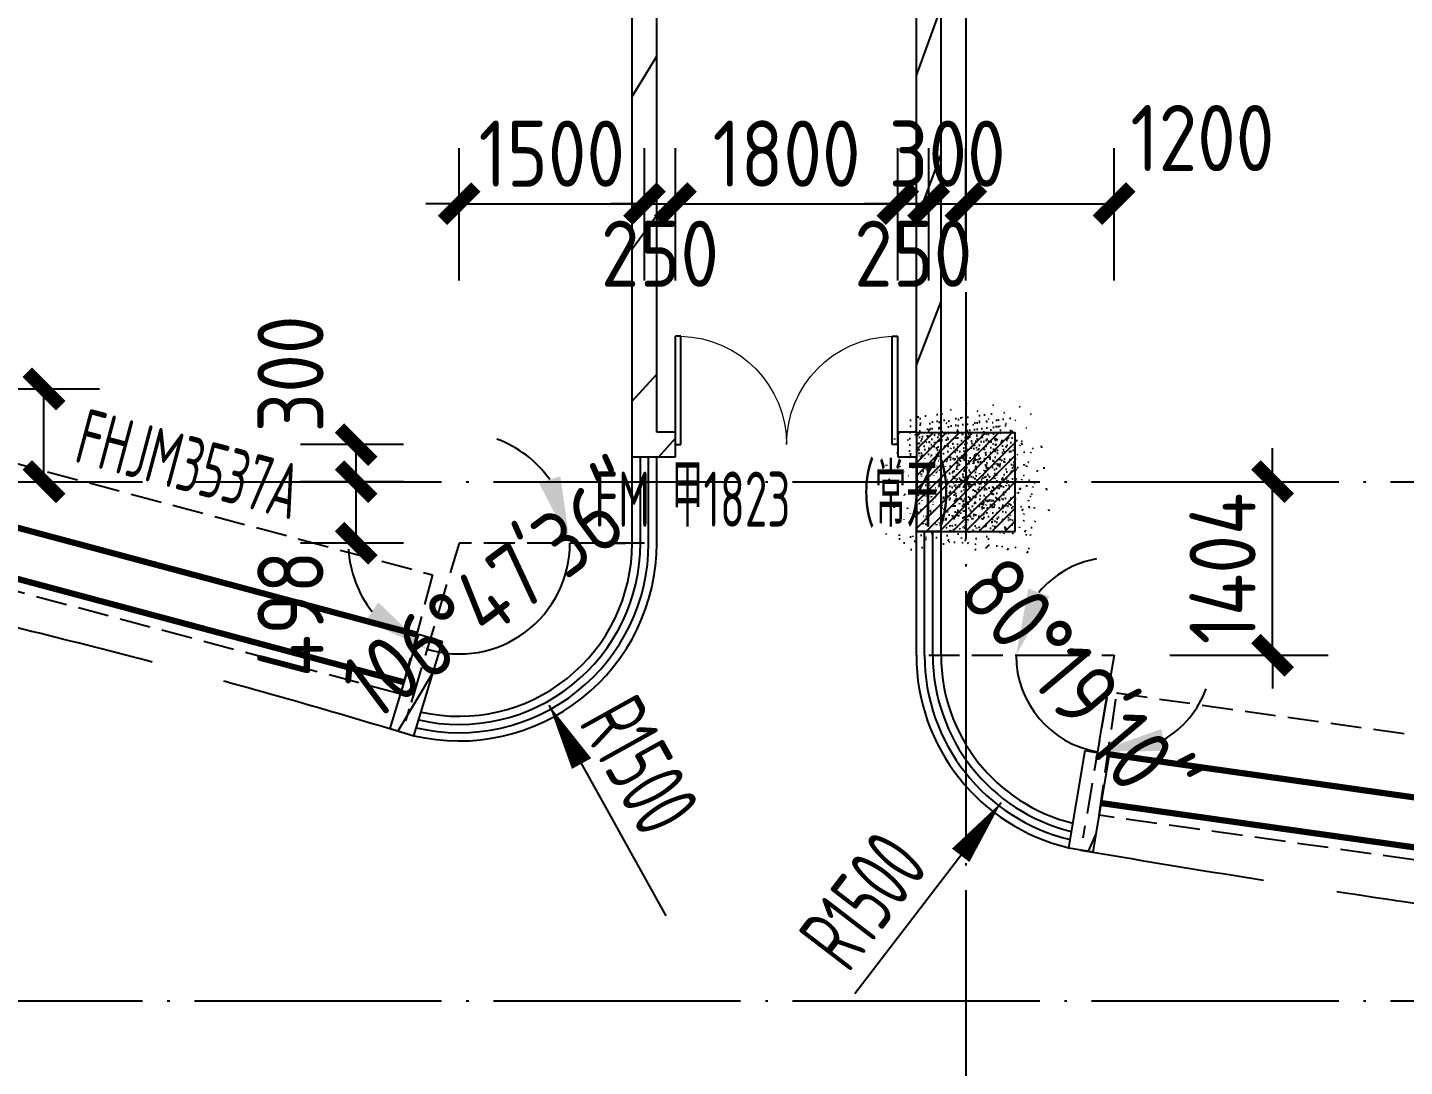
# Model space of a CAD drawing. Header units: inches. Extents: x 0 to 1813292486, y 0 to 3473589894.
# Drawn here: x 600591494 to 600602636, y 3473256286 to 3473264693 of the extents above; entities that cross this region are included whole.
import ezdxf
from ezdxf.xclip import XClip

# ---------------------------------------------------------------- set-up
doc = ezdxf.new("R2010")
doc.units = ezdxf.units.IN
doc.header["$LTSCALE"] = 1000
doc.header["$MEASUREMENT"] = 0
doc.header["$XCLIPFRAME"] = 2
for name, pattern in [('AX-MALL-DIM-P02$0$DASH', [0.35, 0.25, -0.1]), ('AX-MALL-GIRD-200$0$DOTE', [2.4200000000000004, 2, -0.2, 0.02, -0.2]), ('AX-MALL-WALL-P02-QT$0$Ax-Dxs-Wall-P01-150$0$DASH', [0.35, 0.25, -0.1]), ('AX-MALL-WALL-P02-QT$0$DASH', [0.35, 0.25, -0.1])]:
    doc.linetypes.add(name, pattern=pattern)
for name, color, linetype in [('A-Anno-Note', 241, 'Continuous'), ('AX-MALL-DIM-P02$0$A-Anno-Dims', 3, 'Continuous'), ('AX-MALL-DIM-P02$0$A-Detl-Patt', 8, 'Continuous'), ('AX-MALL-DIM-P02$0$A-Detl-Thin', 131, 'Continuous'), ('AX-MALL-GIRD-200$0$A-Grid', 222, 'AX-MALL-GIRD-200$0$DOTE'), ('AX-MALL-P02-200$0$A-Anno-Note', 241, 'Continuous'), ('AX-MALL-WALL-P02$0$A-Anno-Note', 241, 'Continuous'), ('AX-MALL-WALL-P02-QT$0$A-Curt', 151, 'Continuous'), ('AX-MALL-WALL-P02-QT$0$A-Detl-Fine', 152, 'Continuous'), ('AX-MALL-WALL-P02-QT$0$A-Detl-Thin', 131, 'Continuous'), ('AX-MALL-WALL-P02-QT$0$A-Wall', 2, 'Continuous'), ('AX-MALL-WALL-P02-QT$0$A-Wall-Patt', 13, 'Continuous'), ('AX-MALL-WALL-P02-QT$0$A-Wind', 4, 'Continuous'), ('AX-MALL-WORD-P02$0$A-Wind-Iden', 11, 'Continuous'), ('AX-MALL-ZTKD-P02$0$A-Anno-Note', 241, 'Continuous'), ('SX-MALL-WALL-L-1F~2F$0$S-COLU', 30, 'Continuous'), ('SX-MALL-WALL-L-1F~2F$0$S-PATT-WALL', 83, 'Continuous'), ('SX-MALL-WALL-L-1F~2F$0$单形心', 4, 'Continuous')]:
    doc.layers.add(name, color=color, linetype=linetype)
doc.styles.add('AX-MALL-DIM-P02$0$_TCH_DIM', font='gbenor.shx')
doc.styles.add('AX-MALL-DIM-P02$0$_TCH_DIM_T3', font='gbenor.shx')
doc.styles.add('AX-MALL-WORD-P02$0$_TCH_WINDOW', font='gbenor.shx', dxfattribs={"bigfont": 'gbcbig.shx'})
doc.dimstyles.new('AX-MALL-DIM-P02$0$_TCH_ARCH&&180', dxfattribs={"dimtxt": 535.5, "dimasz": 270, "dimexe": 450, "dimexo": 450, "dimgap": 137.25, "dimtad": 1, "dimdec": 0, "dimzin": 0, "dimdsep": 46, "dimtxsty": 'AX-MALL-DIM-P02$0$_TCH_DIM_T3', "dimblk": 'AX-MALL-DIM-P02$0$_ArchTick', "dimcen": 0.09, "dimclrt": 7, "dimazin": 2, "dimtfac": 1, "dimtdec": 0, "dimtix": 1, "dimtmove": 2, "dimatfit": 3, "dimfxl": 500, "dimtolj": 1, "dimtzin": 0, "dimarcsym": 0})
doc.dimstyles.new('AX-MALL-DIM-P02$0$_TCH_ARROW&&180', dxfattribs={"dimtxt": 535.5, "dimasz": 540, "dimexe": 450, "dimexo": 450, "dimgap": 137.25, "dimtad": 1, "dimdec": 0, "dimzin": 0, "dimdsep": 46, "dimtxsty": 'AX-MALL-DIM-P02$0$_TCH_DIM_T3', "dimcen": 0.09, "dimclrt": 7, "dimaunit": 1, "dimadec": 3, "dimazin": 2, "dimtfac": 1, "dimtdec": 0, "dimtix": 1, "dimtmove": 2, "dimatfit": 3, "dimfxl": 500, "dimtolj": 1, "dimtzin": 0, "dimarcsym": 0})
pattern_1 = [(45, (0, 359.0227), (-353.55353201463, 353.55353201463), [])]

# ---------------------------------------------------------------- blocks, each defined once
blk = doc.blocks.new('AX-MALL-WORD-P02')
at = {"layer": 'AX-MALL-WORD-P02$0$A-Wind-Iden', "style": 'AX-MALL-WORD-P02$0$_TCH_WINDOW', "width": 0.7}
for s, height, rotation, p in [('FHJM3537A', 446.25, 324.5929912354143, (600411504.8469276, 3473113725.169482)), ('FM', 446.25, 339.5681611511459, (600415277.5053313, 3473111755.026047)), ('甲', 506.3829787234042, 339.5681611511459, (600415862.9511504, 3473111536.930298)), ('1823', 446.25, 339.5681611511459, (600416104.7497991, 3473111446.853206)), ('（常开）', 506.3829787234042, 339.5681611511459, (600417164.1279479, 3473111052.203757))]:
    blk.add_text(s, height=height, rotation=rotation, dxfattribs=at).set_placement(p)
blk = doc.blocks.new('AX-MALL-GIRD-200')
at = {"layer": 'AX-MALL-GIRD-200$0$A-Grid'}
for p, q in [((600235486.9336561, 3473179121.574219), (600593382.9377552, 3473045794.810937)), ((600234020.7437632, 3473175185.804002), (600591916.7478616, 3473041859.04072)), ((600433117.728895, 3473151036.401026), (600394388.1899457, 3473047072.673945))]:
    blk.add_line(p, q, dxfattribs=at)
blk = doc.blocks.new('*U94')
at = {"layer": 'AX-MALL-WALL-P02-QT$0$A-Detl-Fine', "color": 152, "linetype": 'AX-MALL-WALL-P02-QT$0$Ax-Dxs-Wall-P01-150$0$DASH'}
blk.add_lwpolyline([(-999.9999999948772, 9375.200505623623), (-999.9999999746682, 5800.022715264573), (2.160652456950629e-08, 5800.022715260848), (1.397552296111826e-09, 9375.200505627348)], close=True, dxfattribs=at)
at = {"layer": 'AX-MALL-WALL-P02-QT$0$A-Detl-Thin', "linetype": 'AX-MALL-WALL-P02-QT$0$Ax-Dxs-Wall-P01-150$0$DASH', "const_width": 49.99999999999998}
for points in [[(-899.9999999783935, 5800.022715260848), (-899.9999999986024, 9375.200505619898)], [(-499.9999999746682, 5800.022715264573), (-499.9999999948772, 9375.200505623623)]]:
    blk.add_lwpolyline(points, dxfattribs=at)
blk = doc.blocks.new('*U121')
at = {"layer": 'AX-MALL-WALL-P02-QT$0$A-Detl-Fine', "color": 152, "linetype": 'AX-MALL-WALL-P02-QT$0$Ax-Dxs-Wall-P01-150$0$DASH'}
blk.add_lwpolyline([(-999.9999999825659, 12679.93042408149), (-999.9999999742621, 5908.960462684677), (2.20126139538479e-08, 5908.960462680951), (1.370881363982335e-08, 12679.93042408521)], close=True, dxfattribs=at)
at = {"layer": 'AX-MALL-WALL-P02-QT$0$A-Detl-Thin', "linetype": 'AX-MALL-WALL-P02-QT$0$Ax-Dxs-Wall-P01-150$0$DASH', "const_width": 49.99999999999998}
for points in [[(-899.9999999779874, 5908.960462680951), (-899.9999999862912, 12679.93042407776)], [(-499.9999999742621, 5908.960462684677), (-499.9999999825659, 12679.93042408149)]]:
    blk.add_lwpolyline(points, dxfattribs=at)
blk = doc.blocks.new('SX-MALL-WALL-L-1F~2F$0$BANWANG_XINGXIN')
at = {"color": 0}
for points in [[(0.7071067811865476, 0.7071067811865475), (-0.7071067811865477, -0.7071067811865475)], [(-0.7071067811865475, 0.7071067811865476), (0.7071067811865474, -0.7071067811865477)]]:
    blk.add_lwpolyline(points, dxfattribs=at)
blk = doc.blocks.new('SX-MALL-WALL-L-1F~2F')
at = {"layer": 'SX-MALL-WALL-L-1F~2F$0$S-PATT-WALL'}
h = blk.add_hatch(dxfattribs=at)
h.set_pattern_fill('钢筋混凝土', color=256, scale=15, pattern_type=2)
h.set_pattern_definition([(24.56816130912394, (600515042.22361, 3474165086.565334), (-31.18316059607761, 68.21004687902825), []), (29.56816130912392, (600515042.22361, 3474165086.565334), (97.5344542179709, -46.37920051232759), [11.25, -123.75]), (334.5681613091239, (600515042.22361, 3474165086.565334), (19.88439777737956, 112.9961142830633), [9, -99]), (80.0195613091239, (600515050.3514812, 3474165082.700402), (117.4189029647465, 66.61682168599367), [9.56102849999984, -105.1713167999987]), (25.75236130912394, (600515052.696395, 3474165114.677979), (141.3476152541713, -79.15081592389998), [16.875, -185.625]), (76.20376130912392, (600515064.4753587, 3474165108.08207), (182.3878362861333, 87.98253897657962), [14.34154319999984, -157.7569499999974]), (330.752361309124, (600515052.696395, 3474165114.677979), (182.3877676267082, 87.98268140954715), [13.5, -148.5]), (0.5681613091239425, (600515064.134521, 3474165102.413425), (62.82047319641227, -87.84980447979949), [11.25, -123.75]), (305.568161309124, (600515064.134521, 3474165102.413425), (72.17288941557854, 89.18848104686404), [9, -99]), (51.01956130912392, (600515069.3695557, 3474165095.092605), (134.9933625472603, 1.338571317480891), [9.5610285, -105.1713168]), (17.06816130912397, (600515042.22361, 3474165086.565334), (19.14085715570761, 46.1558949360187), [0.75, -97.8, 0.75, -100.5, 0.75, -99.375]), (347.068161309124, (600515042.22361, 3474165086.565334), (57.63084700095495, 41.66442756060043), [0.75, -57.3, 0.75, -95.55, 0.75, -37.875]), (307.0681613091239, (600515010.8780116, 3474165098.242489), (73.85474000812599, -31.12342332283061), [0.75, -37.5, 0.75, -117, 0.75, -155.25]), (297.068161309124, (600514996.8216894, 3474165103.478882), (87.21641676204705, -16.46683783210731), [0.75, -48.75, 0.75, -77.69999999999999, 0.75, -110.25])])
h.paths.add_polyline_path([(600418454.4467918, 3473110529.158932), (600418733.7210569, 3473111278.829449), (600417984.0505395, 3473111558.103714), (600417704.7762743, 3473110808.433197)])
at = {"layer": 'SX-MALL-WALL-L-1F~2F$0$S-COLU'}
blk.add_lwpolyline([(600418454.4467918, 3473110529.158932), (600418733.7210569, 3473111278.829449), (600417984.0505395, 3473111558.103714), (600417704.7762743, 3473110808.433197)], close=True, dxfattribs=at)
at = {"layer": 'SX-MALL-WALL-L-1F~2F$0$单形心', "xscale": 50, "yscale": 50, "zscale": 50}
blk.add_blockref('SX-MALL-WALL-L-1F~2F$0$BANWANG_XINGXIN', (600418219.2486656, 3473111043.631323), dxfattribs=at)
blk = doc.blocks.new('SX-MALL-WALL-L-2F~3F')
ref = blk.add_blockref('SX-MALL-WALL-L-1F~2F', (0, 0))
XClip(ref).set_block_clipping_path([(600349769.7341375, 3473074679.418533), (600357001.7302529, 3473071985.287766), (600356499.8725733, 3473070638.124951), (600359302.5086629, 3473069594.060767), (600362345.1765132, 3473077761.653201), (600381551.4312518, 3473070606.759726), (600391553.7259278, 3473066880.611454), (600387749.827644, 3473056669.608357), (600391632.1759799, 3473055223.319679), (600395635.5522461, 3473065969.791956), (600406982.2408491, 3473061742.817497), (600403058.8006672, 3473051210.921831), (600412723.2437257, 3473047610.6332), (600445093.3740637, 3473134503.466942), (600393055.2444371, 3473153889.197227), (600387463.4997383, 3473138878.984498), (600380158.3525343, 3473141600.366193), (600382830.751978, 3473148774.027779), (600388210.8522022, 3473146769.782572), (600390696.2253517, 3473153441.399696), (600277474.697425, 3473195619.741203), (600273446.9822528, 3473184807.934726), (600257129.111771, 3473190886.82031), (600241575.9633431, 3473149136.690594), (600258197.8999482, 3473142944.531458), (600255239.7303221, 3473135003.762026), (600263182.3271956, 3473132044.911624), (600260741.6763649, 3473125493.34496), (600269350.4970673, 3473122286.306632), (600271511.1407766, 3473128086.235537), (600286270.1853781, 3473122588.058336), (600284109.5416689, 3473116788.129431), (600282580.7823727, 3473112684.400902), (600291840.7574171, 3473109234.788475), (600290827.7957876, 3473106515.642598), (600293360.405141, 3473105572.171298), (600294731.2544166, 3473109252.0137), (600323175.4764534, 3473098655.706329), (600321336.3302773, 3473093718.790065), (600344750.773286, 3473084996.222976), (600341987.4689643, 3473077578.540671), (600344583.6790427, 3473076611.376234), (600346015.5062013, 3473080454.904757), (600351201.5612961, 3473078522.947055)])
blk = doc.blocks.new('SX-MALL-WALL-2F~3F')
blk.add_blockref('SX-MALL-WALL-L-2F~3F', (0, 0))
blk = doc.blocks.new('AX-MALL-WALL-P02-QT$0$$DorLib2D$00000002')
for p, q in [((-0.5, -5.684341886080802e-17), (-0.5000000000000007, 0.4875)), ((-0.4750000000000007, 0.4875), (-0.5000000000000007, 0.4875)), ((-0.475, -2.842170943040401e-17), (-0.4750000000000007, 0.4875)), ((0.475, -2.842170943040401e-17), (0.4750000000000007, 0.4875)), ((0.4750000000000007, 0.4875), (0.5000000000000007, 0.4875)), ((0.5, -5.684341886080802e-17), (0.5000000000000007, 0.4875)), ((-0.5, -5.684341886080802e-17), (-0.475, -2.842170943040401e-17)), ((0.5, -5.684341886080802e-17), (0.475, -2.842170943040401e-17))]:
    blk.add_line(p, q)
at = {"lineweight": 13}
for centre, start, end in [((-0.4875, -4.263256414560601e-17), 0, 88.53071641864632), ((0.4875, -4.263256414560601e-17), 91.4692835813537, 180)]:
    blk.add_arc(centre, 0.4875, start, end, dxfattribs=at)
blk = doc.blocks.new('AX-MALL-WALL-P02-QT')
at = {"layer": 'AX-MALL-WALL-P02-QT$0$A-Wall-Patt'}
h = blk.add_hatch(dxfattribs=at)
h.set_pattern_fill('普通砖', color=256, scale=200, style=0)
h.set_pattern_definition(pattern_1)
h.paths.add_polyline_path([(600415760.4973849, 3473112177.80905), (600416017.7335805, 3473112295.408113), (600421306.4899793, 3473126492.293533), (600421049.2537837, 3473126374.69447)])
h = blk.add_hatch(dxfattribs=at)
h.set_pattern_fill('普通砖', color=256, scale=200, style=0)
h.set_pattern_definition(pattern_1)
h.paths.add_polyline_path([(600418013.181949, 3473111445.331496), (600418138.1270351, 3473111398.785785), (600420477.0490078, 3473117677.27637), (600420289.6313785, 3473117747.094936), (600417985.618689, 3473111562.313166)])
h = blk.add_hatch(dxfattribs=at)
h.set_pattern_fill('普通砖', color=256, scale=200, style=0)
h.set_pattern_definition(pattern_1)
h.paths.add_polyline_path([(600415760.4973849, 3473112177.80905), (600416088.478236, 3473112055.626559), (600416158.2968024, 3473112243.044188), (600416017.7335805, 3473112295.408113)])
h = blk.add_hatch(dxfattribs=at)
h.set_pattern_fill('普通砖', color=256, scale=200, style=0)
h.set_pattern_definition(pattern_1)
h.paths.add_polyline_path([(600417985.618689, 3473111562.313166), (600417845.0554665, 3473111614.677091), (600417775.2369001, 3473111427.259461), (600417915.8001226, 3473111374.895536), (600418013.181949, 3473111445.331496)])
h = blk.add_hatch(dxfattribs=at)
h.set_pattern_fill('普通砖', color=256, scale=200, style=0)
h.set_pattern_definition(pattern_1)
h.paths.add_polyline_path([(600417893.762055, 3473110742.824087), (600418138.1270353, 3473111398.785785), (600418013.181949, 3473111445.331496), (600417915.8001226, 3473111374.895536), (600417706.3444256, 3473110812.642653)])
h = blk.add_hatch(dxfattribs=at)
h.set_pattern_fill('普通砖', color=256, scale=200, style=0)
h.set_pattern_definition(pattern_1)
h.paths.add_polyline_path([(600413318.4272344, 3473110680.212207), (600413800.4945663, 3473111314.732483), (600413641.2418076, 3473111435.722395), (600413159.1744753, 3473110801.202119)])
h = blk.add_hatch(dxfattribs=at)
h.set_pattern_fill('普通砖', color=256, scale=200, style=0)
h.set_pattern_definition(pattern_1)
h.paths.add_polyline_path([(600418140.3837858, 3473107881.262902), (600418540.1716602, 3473108570.591959), (600418367.1629193, 3473108670.931262), (600417967.3750453, 3473107981.602205)])
at = {"layer": 'AX-MALL-WALL-P02-QT$0$A-Curt'}
for p, q in [((600415516.7512354, 3473111523.508512), (600415760.4973849, 3473112177.80905)), ((600415579.2237786, 3473111500.235657), (600415822.9699279, 3473112154.536194)), ((600415641.6963216, 3473111476.962801), (600415885.442471, 3473112131.263339)), ((600415704.1688647, 3473111453.689946), (600415947.9150141, 3473112107.990483)), ((600417355.683467, 3473109871.345101), (600417706.3444252, 3473110812.642653)), ((600417418.1560102, 3473109848.072246), (600417768.8169683, 3473110789.369798)), ((600417480.6285532, 3473109824.79939), (600417831.2895116, 3473110766.096942)), ((600417543.1010964, 3473109801.526535), (600417893.7620547, 3473110742.824087))]:
    blk.add_line(p, q, dxfattribs=at)
for centre, radius, start, end in [((600414204.82783, 3473112012.238477), 1599.9999999455, 236.3581095168075, 339.5681613136781), ((600414204.8278301, 3473112012.238477), 1533.333333320608, 236.5141230670872, 339.5681612883054), ((600414204.8278301, 3473112012.238477), 1466.666666665722, 236.6843513702283, 339.5681613004151), ((600414204.82783, 3473112012.238477), 1400.000000027483, 236.8708316245533, 339.5681613136781), ((600418855.0245018, 3473109312.796571), 1599.999999749593, 159.5681613106976, 236.3043742296947), ((600418855.0245018, 3473109312.796571), 1533.333333121993, 159.5681613232543, 236.1483606909954), ((600418855.0245014, 3473109312.796571), 1466.666666065511, 159.5681613320755, 235.9781324083181), ((600418855.0245019, 3473109312.796571), 1399.999999861102, 159.5681613319652, 235.7916521646839)]:
    blk.add_arc(centre, radius, start, end, dxfattribs=at)
at = {"layer": 'AX-MALL-WALL-P02-QT$0$A-Detl-Thin', "linetype": 'AX-MALL-WALL-P02-QT$0$DASH', "ltscale": 6}
for points in [[(600413236.9034463, 3473110738.209711, 0.1421479601855037), (600382859.7389942, 3473122426.083426, -0.04773146423047056), (600354168.1120361, 3473127655.53654)], [(600457915.8045951, 3473093560.008394, -0.09005069702751382), (600418050.274851, 3473107929.909014)]]:
    blk.add_lwpolyline(points, format="xyb", dxfattribs=at)
at = {"layer": 'AX-MALL-WALL-P02-QT$0$A-Wall'}
for p, q in [((600416017.7335805, 3473112295.408113), (600421306.4899793, 3473126492.293533)), ((600415760.4973849, 3473112177.80905), (600421049.2537837, 3473126374.69447)), ((600417985.618689, 3473111562.313166), (600420289.6313785, 3473117747.094936)), ((600418138.1270351, 3473111398.785785), (600420477.0490078, 3473117677.27637)), ((600416158.2968024, 3473112243.044188), (600416017.7335805, 3473112295.408113)), ((600416088.478236, 3473112055.626559), (600416158.2968024, 3473112243.044188)), ((600415760.4973849, 3473112177.80905), (600416088.478236, 3473112055.626559)), ((600417845.0554665, 3473111614.677091), (600417775.2369001, 3473111427.259461)), ((600417985.618689, 3473111562.313166), (600417845.0554665, 3473111614.677091)), ((600413159.1744753, 3473110801.202119), (600413641.2418076, 3473111435.722395)), ((600413641.2418076, 3473111435.722395), (600413800.4945663, 3473111314.732483)), ((600417706.3444256, 3473110812.642653), (600417915.8001226, 3473111374.895536)), ((600417775.2369001, 3473111427.259461), (600417915.8001226, 3473111374.895536)), ((600417893.762055, 3473110742.824087), (600418138.1270353, 3473111398.785785)), ((600413318.4272344, 3473110680.212207), (600413800.4945663, 3473111314.732483)), ((600413159.1744753, 3473110801.202119), (600413318.4272344, 3473110680.212207)), ((600417706.3444256, 3473110812.642653), (600417893.762055, 3473110742.824087)), ((600417967.3750453, 3473107981.602205), (600418367.1629193, 3473108670.931262)), ((600418367.1629193, 3473108670.931262), (600418540.1716602, 3473108570.591959)), ((600418140.3837858, 3473107881.262902), (600418540.1716602, 3473108570.591959)), ((600417967.3750453, 3473107981.602205), (600418140.3837858, 3473107881.262902))]:
    blk.add_line(p, q, dxfattribs=at)
at = {"layer": 'AX-MALL-WALL-P02-QT$0$A-Detl-Thin'}
blk.add_blockref('SX-MALL-WALL-2F~3F', (0, 0), dxfattribs=at)
at = {"layer": 'AX-MALL-WALL-P02-QT$0$A-Detl-Thin', "color": 5, "xscale": -1}
for name, p, rotation in [('*U94', (600406273.4622543, 3473117279.861869), 234.59299116338), ('*U121', (600413573.2699127, 3473111836.775536), 241.526256540387)]:
    blk.add_blockref(name, p, dxfattribs=dict(at, rotation=rotation))
at = {"layer": 'AX-MALL-WALL-P02-QT$0$A-Wind'}
blk.add_blockref('AX-MALL-GIRD-200', (0, 0), dxfattribs=at)
at = {"layer": 'AX-MALL-WALL-P02-QT$0$A-Wind', "xscale": -1800, "yscale": 1800, "zscale": 200, "rotation": 339.5681613009918}
blk.add_blockref('AX-MALL-WALL-P02-QT$0$$DorLib2D$00000002', (600416966.7668512, 3473111835.151824), dxfattribs=at)
blk = doc.blocks.new('AX-MALL-WALL-P02')
at = {"layer": 'AX-MALL-WALL-P02$0$A-Anno-Note'}
blk.add_blockref('AX-MALL-WORD-P02', (0, 0), dxfattribs=at)
blk.add_blockref('AX-MALL-WALL-P02-QT', (0, 0), dxfattribs=at)
blk = doc.blocks.new('AX-MALL-ZTKD-P02')
at = {"layer": 'AX-MALL-ZTKD-P02$0$A-Anno-Note'}
blk.add_blockref('AX-MALL-GIRD-200', (0, 0), dxfattribs=at)
blk = doc.blocks.new('*D1272')
at = {"layer": 'AX-MALL-DIM-P02$0$A-Anno-Dims', "color": 0, "lineweight": -2, "transparency": 16777216}
for p, q in [((600415371.8738679, 3473111577.479589), (600415466.3568541, 3473111542.281904)), ((600413451.4259372, 3473111020.574553), (600413390.431205, 3473110940.290344))]:
    blk.add_line(p, q, dxfattribs=at)
for start, end in [(14.63529917413902, 49.70243688019885), (162.6405125656949, 197.7076502717547), (232.7747879778145, 339.5681614680792)]:
    blk.add_arc((600414204.8278285, 3473112012.23848), 896.2223682403564, start, end, dxfattribs=at)
at = {"layer": 'AX-MALL-DIM-P02$0$A-Anno-Dims', "color": 0, "transparency": 16777216}
for points in [[(600415161.8559675, 3473112234.132305), (600414982.0862083, 3473112243.233605), (600415044.6671875, 3473111699.373677)], [(600413424.5733893, 3473111791.575054), (600413277.56199, 3473111687.711448), (600413662.6585051, 3473111298.609053)]]:
    blk.add_solid(points, dxfattribs=at)
at = {"layer": 'AX-MALL-DIM-P02$0$A-Anno-Dims', "color": 7, "transparency": 16777216, "insert": (600414341.6396338, 3473111540.452569), "char_height": 535.5, "attachment_point": 5, "rotation": 16.171474718083708, "style": 'AX-MALL-DIM-P02$0$_TCH_DIM_T3'}
blk.add_mtext('\\A1;106°47\'36"', dxfattribs=at)
blk = doc.blocks.new('AX-MALL-DIM-P02$0$_ArchTick')
at = {"color": 0, "linetype": 'ByBlock', "const_width": 0.4}
blk.add_lwpolyline([(-0.5, -0.5), (0.5, 0.5)], dxfattribs=at)
blk = doc.blocks.new('*D1273')
at = {"layer": 'AX-MALL-DIM-P02$0$A-Anno-Dims', "color": 0, "lineweight": -2, "transparency": 16777216}
for p, q in [((600413957.0657465, 3473112636.213159), (600413176.1956109, 3473112927.110198)), ((600413423.9576943, 3473112303.135516), (600413597.885277, 3473112770.018424)), ((600413783.1381639, 3473112169.330251), (600413002.2680281, 3473112460.22729))]:
    blk.add_line(p, q, dxfattribs=at)
at = {"layer": 'AX-MALL-DIM-P02$0$A-Anno-Dims', "color": 0, "lineweight": -2, "transparency": 16777216, "xscale": 270, "yscale": 270, "zscale": 270}
for p, rotation in [((600413597.885277, 3473112770.018424), 69.56816133087601), ((600413423.9576943, 3473112303.135516), 249.568161330876)]:
    blk.add_blockref('AX-MALL-DIM-P02$0$_ArchTick', p, dxfattribs=dict(at, rotation=rotation))
at = {"layer": 'AX-MALL-DIM-P02$0$A-Anno-Dims', "color": 7, "transparency": 16777216, "insert": (600412726.7002434, 3473111952.536243), "char_height": 535.5, "attachment_point": 5, "rotation": 69.56816133087601, "style": 'AX-MALL-DIM-P02$0$_TCH_DIM_T3'}
blk.add_mtext('\\A1;498', dxfattribs=at)
blk = doc.blocks.new('*D1274')
at = {"layer": 'AX-MALL-DIM-P02$0$A-Anno-Dims', "color": 0, "lineweight": -2, "transparency": 16777216}
for p, q in [((600414061.7935957, 3473112917.339603), (600413280.9234604, 3473113208.236641)), ((600413597.8852774, 3473112770.018425), (600413702.6131264, 3473113051.144867)), ((600413957.0657467, 3473112636.213161), (600413176.1956114, 3473112927.110198))]:
    blk.add_line(p, q, dxfattribs=at)
at = {"layer": 'AX-MALL-DIM-P02$0$A-Anno-Dims', "color": 0, "lineweight": -2, "transparency": 16777216, "xscale": 270, "yscale": 270, "zscale": 270}
for p, rotation in [((600413702.6131264, 3473113051.144867), 69.56816133439123), ((600413597.8852774, 3473112770.018425), 249.5681613343912)]:
    blk.add_blockref('AX-MALL-DIM-P02$0$_ArchTick', p, dxfattribs=dict(at, rotation=rotation))
at = {"layer": 'AX-MALL-DIM-P02$0$A-Anno-Dims', "color": 7, "transparency": 16777216, "insert": (600413404.6829649, 3473113772.480725), "char_height": 535.5, "attachment_point": 5, "rotation": 69.56816133439123, "style": 'AX-MALL-DIM-P02$0$_TCH_DIM_T3'}
blk.add_mtext('\\A1;300', dxfattribs=at)
blk = doc.blocks.new('*D1275')
at = {"layer": 'AX-MALL-DIM-P02$0$A-Anno-Dims', "color": 0, "lineweight": -2, "transparency": 16777216}
for p, q in [((600414946.9039958, 3473114004.232344), (600415321.1120832, 3473115008.738685)), ((600415164.020309, 3473114587.049019), (600414911.0065093, 3473114681.304084)), ((600415164.020309, 3473114587.049019), (600416569.6573478, 3473114063.407976)), ((600416352.5410346, 3473113480.5913), (600416726.749122, 3473114485.097642)), ((600416569.6573478, 3473114063.407976), (600416822.6711475, 3473113969.152912))]:
    blk.add_line(p, q, dxfattribs=at)
at = {"layer": 'AX-MALL-DIM-P02$0$A-Anno-Dims', "color": 0, "lineweight": -2, "transparency": 16777216, "xscale": 270, "yscale": 270, "zscale": 270}
for p, rotation in [((600415164.020309, 3473114587.049019), 339.5681613043859), ((600416569.6573478, 3473114063.407976), 159.5681613043859)]:
    blk.add_blockref('AX-MALL-DIM-P02$0$_ArchTick', p, dxfattribs=dict(at, rotation=rotation))
at = {"layer": 'AX-MALL-DIM-P02$0$A-Anno-Dims', "color": 7, "transparency": 16777216, "insert": (600416008.2214249, 3473114704.749197), "char_height": 535.5, "attachment_point": 5, "rotation": 339.5681613043859, "style": 'AX-MALL-DIM-P02$0$_TCH_DIM_T3'}
blk.add_mtext('\\A1;1500', dxfattribs=at)
blk = doc.blocks.new('*D1276')
at = {"layer": 'AX-MALL-DIM-P02$0$A-Anno-Dims', "color": 0, "lineweight": -2, "transparency": 16777216}
for p, q in [((600416352.5410347, 3473113480.591301), (600416726.7491224, 3473114485.097642)), ((600416586.8082538, 3473113393.319888), (600416961.0163414, 3473114397.826229)), ((600416569.6573479, 3473114063.407976), (600416316.6435483, 3473114157.663041)), ((600416569.6573479, 3473114063.407976), (600416803.924567, 3473113976.136562)), ((600416803.924567, 3473113976.136562), (600417056.9383665, 3473113881.881498))]:
    blk.add_line(p, q, dxfattribs=at)
at = {"layer": 'AX-MALL-DIM-P02$0$A-Anno-Dims', "color": 0, "lineweight": -2, "transparency": 16777216, "xscale": 270, "yscale": 270, "zscale": 270}
for p, rotation in [((600416569.6573479, 3473114063.407976), 339.5681612849658), ((600416803.924567, 3473113976.136562), 159.5681612849657)]:
    blk.add_blockref('AX-MALL-DIM-P02$0$_ArchTick', p, dxfattribs=dict(at, rotation=rotation))
at = {"layer": 'AX-MALL-DIM-P02$0$A-Anno-Dims', "color": 7, "transparency": 16777216, "insert": (600416545.40836, 3473113640.25157), "char_height": 535.5, "attachment_point": 5, "rotation": 339.5681612849657, "style": 'AX-MALL-DIM-P02$0$_TCH_DIM_T3'}
blk.add_mtext('\\A1;250', dxfattribs=at)
blk = doc.blocks.new('*D1277')
at = {"layer": 'AX-MALL-DIM-P02$0$A-Anno-Dims', "color": 0, "lineweight": -2, "transparency": 16777216}
for p, q in [((600416586.8082535, 3473113393.319888), (600416961.0163412, 3473114397.826229)), ((600416803.924567, 3473113976.136563), (600418490.6832314, 3473113347.769466)), ((600418273.5669181, 3473112764.952791), (600418647.7750056, 3473113769.459132))]:
    blk.add_line(p, q, dxfattribs=at)
at = {"layer": 'AX-MALL-DIM-P02$0$A-Anno-Dims', "color": 0, "lineweight": -2, "transparency": 16777216, "xscale": 270, "yscale": 270, "zscale": 270}
for p, rotation in [((600416803.924567, 3473113976.136563), 159.5681613007795), ((600418490.6832314, 3473113347.769466), 339.5681613007795)]:
    blk.add_blockref('AX-MALL-DIM-P02$0$_ArchTick', p, dxfattribs=dict(at, rotation=rotation))
at = {"layer": 'AX-MALL-DIM-P02$0$A-Anno-Dims', "color": 7, "transparency": 16777216, "insert": (600417788.6864959, 3473114041.473714), "char_height": 535.5, "attachment_point": 5, "rotation": 339.5681613007794, "style": 'AX-MALL-DIM-P02$0$_TCH_DIM_T3'}
blk.add_mtext('\\A1;1800', dxfattribs=at)
blk = doc.blocks.new('*D1278')
at = {"layer": 'AX-MALL-DIM-P02$0$A-Anno-Dims', "color": 0, "lineweight": -2, "transparency": 16777216}
for p, q in [((600418273.5669181, 3473112764.952791), (600418647.7750056, 3473113769.459132)), ((600418507.8389529, 3473112677.679584), (600418882.0470403, 3473113682.185925)), ((600418490.6832314, 3473113347.769466), (600418237.6694318, 3473113442.02453)), ((600418490.6832314, 3473113347.769466), (600418724.9552661, 3473113260.496259)), ((600418724.9552661, 3473113260.496259), (600418977.9690658, 3473113166.241194))]:
    blk.add_line(p, q, dxfattribs=at)
at = {"layer": 'AX-MALL-DIM-P02$0$A-Anno-Dims', "color": 0, "lineweight": -2, "transparency": 16777216, "xscale": 270, "yscale": 270, "zscale": 270}
for p, rotation in [((600418490.6832314, 3473113347.769466), 339.5681613123057), ((600418724.9552661, 3473113260.496259), 159.5681613123058)]:
    blk.add_blockref('AX-MALL-DIM-P02$0$_ArchTick', p, dxfattribs=dict(at, rotation=rotation))
at = {"layer": 'AX-MALL-DIM-P02$0$A-Anno-Dims', "color": 7, "transparency": 16777216, "insert": (600418466.4366516, 3473112924.612162), "char_height": 535.5, "attachment_point": 5, "rotation": 339.5681613123058, "style": 'AX-MALL-DIM-P02$0$_TCH_DIM_T3'}
blk.add_mtext('\\A1;250', dxfattribs=at)
blk = doc.blocks.new('*D1279')
at = {"layer": 'AX-MALL-DIM-P02$0$A-Anno-Dims', "color": 0, "lineweight": -2, "transparency": 16777216}
for p, q in [((600418507.8389531, 3473112677.679584), (600418882.0470399, 3473113682.185925)), ((600418788.9653986, 3473112572.951733), (600419163.1734855, 3473113577.458075)), ((600418724.9552659, 3473113260.496258), (600418471.9414662, 3473113354.751323)), ((600418724.9552659, 3473113260.496258), (600419006.0817115, 3473113155.768408)), ((600419006.0817115, 3473113155.768408), (600419259.0955112, 3473113061.513344))]:
    blk.add_line(p, q, dxfattribs=at)
at = {"layer": 'AX-MALL-DIM-P02$0$A-Anno-Dims', "color": 0, "lineweight": -2, "transparency": 16777216, "xscale": 270, "yscale": 270, "zscale": 270}
for p, rotation in [((600418724.9552659, 3473113260.496258), 339.568161327687), ((600419006.0817115, 3473113155.768408), 159.568161327687)]:
    blk.add_blockref('AX-MALL-DIM-P02$0$_ArchTick', p, dxfattribs=dict(at, rotation=rotation))
at = {"layer": 'AX-MALL-DIM-P02$0$A-Anno-Dims', "color": 7, "transparency": 16777216, "insert": (600419006.9010855, 3473113587.653033), "char_height": 535.5, "attachment_point": 5, "rotation": 339.568161327687, "style": 'AX-MALL-DIM-P02$0$_TCH_DIM_T3'}
blk.add_mtext('\\A1;300', dxfattribs=at)
blk = doc.blocks.new('*D1280')
at = {"layer": 'AX-MALL-DIM-P02$0$A-Anno-Dims', "color": 0, "lineweight": -2, "transparency": 16777216}
for p, q in [((600418788.9653982, 3473112572.951733), (600419163.1734856, 3473113577.458074)), ((600419006.0817112, 3473113155.768408), (600420130.5874876, 3473112736.857009)), ((600419913.4711744, 3473112154.040334), (600420287.679262, 3473113158.546675))]:
    blk.add_line(p, q, dxfattribs=at)
at = {"layer": 'AX-MALL-DIM-P02$0$A-Anno-Dims', "color": 0, "lineweight": -2, "transparency": 16777216, "xscale": 270, "yscale": 270, "zscale": 270}
for p, rotation in [((600419006.0817112, 3473113155.768408), 159.5681612943301), ((600420130.5874876, 3473112736.857009), 339.5681612943301)]:
    blk.add_blockref('AX-MALL-DIM-P02$0$_ArchTick', p, dxfattribs=dict(at, rotation=rotation))
at = {"layer": 'AX-MALL-DIM-P02$0$A-Anno-Dims', "color": 7, "transparency": 16777216, "insert": (600420985.7395343, 3473112984.936714), "char_height": 535.5, "attachment_point": 5, "rotation": 339.5681612943301, "style": 'AX-MALL-DIM-P02$0$_TCH_DIM_T3'}
blk.add_mtext('\\A1;1200', dxfattribs=at)
blk = doc.blocks.new('*D1281')
at = {"layer": 'AX-MALL-DIM-P02$0$A-Anno-Dims', "color": 0, "lineweight": -2, "transparency": 16777216}
for p, q in [((600419767.0122566, 3473110471.837603), (600420969.4186047, 3473110023.905956)), ((600420547.7289387, 3473110180.997731), (600420641.9840034, 3473110434.01153)), ((600420057.4308492, 3473108864.864924), (600420547.7289387, 3473110180.997731)), ((600419276.7141669, 3473109155.704797), (600420479.1205152, 3473108707.77315)), ((600420057.4308492, 3473108864.864924), (600419963.1757845, 3473108611.851125))]:
    blk.add_line(p, q, dxfattribs=at)
at = {"layer": 'AX-MALL-DIM-P02$0$A-Anno-Dims', "color": 0, "lineweight": -2, "transparency": 16777216, "xscale": 270, "yscale": 270, "zscale": 270}
for p, rotation in [((600420547.7289387, 3473110180.997731), 249.5681613044796), ((600420057.4308492, 3473108864.864924), 69.56816130447957)]:
    blk.add_blockref('AX-MALL-DIM-P02$0$_ArchTick', p, dxfattribs=dict(at, rotation=rotation))
at = {"layer": 'AX-MALL-DIM-P02$0$A-Anno-Dims', "color": 7, "transparency": 16777216, "insert": (600419923.0591947, 3473109664.313924), "char_height": 535.5, "attachment_point": 5, "rotation": 69.56816130447955, "style": 'AX-MALL-DIM-P02$0$_TCH_DIM_T3'}
blk.add_mtext('\\A1;1404', dxfattribs=at)
blk = doc.blocks.new('*D1326')
at = {"layer": 'AX-MALL-DIM-P02$0$A-Anno-Dims', "color": 0, "lineweight": -2, "transparency": 16777216}
for p, q in [((600418196.4452091, 3473109558.136682), (600418533.7969426, 3473109432.463262)), ((600418502.4355417, 3473108704.849632), (600418683.046287, 3473109016.265366))]:
    blk.add_line(p, q, dxfattribs=at)
for start, end in [(79.92223852462052, 119.7451999096805), (159.5681612947405, 239.8876959638646), (279.7106573489247, 319.5336187339847)]:
    blk.add_arc((600418855.0245014, 3473109312.796571), 792.7933220863342, start, end, dxfattribs=at)
at = {"layer": 'AX-MALL-DIM-P02$0$A-Anno-Dims', "color": 0, "transparency": 16777216}
for points in [[(600418530.2811552, 3473109942.868788), (600418393.0889179, 3473110059.394708), (600418112.1072767, 3473109589.555037)], [(600418972.8082105, 3473108442.784926), (600419004.6860095, 3473108619.939678), (600418457.282856, 3473108626.995699)]]:
    blk.add_solid(points, dxfattribs=at)
at = {"layer": 'AX-MALL-DIM-P02$0$A-Anno-Dims', "color": 7, "transparency": 16777216, "insert": (600418489.9922751, 3473109181.895331), "char_height": 535.5, "attachment_point": 5, "rotation": 289.72792860839013, "style": 'AX-MALL-DIM-P02$0$_TCH_DIM_T3'}
blk.add_mtext('\\A1;80°19\'10"', dxfattribs=at)
blk = doc.blocks.new('*D1581')
at = {"layer": 'AX-MALL-DIM-P02$0$A-Anno-Dims', "color": 0, "lineweight": -2, "transparency": 16777216}
for p, q in [((600411032.7779268, 3473114525.924114), (600411914.2884716, 3473114197.53557)), ((600411230.7869242, 3473113651.832018), (600411492.5988055, 3473114354.627344)), ((600410770.9660456, 3473113823.128788), (600411652.4765903, 3473113494.740243))]:
    blk.add_line(p, q, dxfattribs=at)
at = {"layer": 'AX-MALL-DIM-P02$0$A-Anno-Dims', "color": 0, "lineweight": -2, "transparency": 16777216, "xscale": 270, "yscale": 270, "zscale": 270}
for p, rotation in [((600411492.5988055, 3473114354.627344), 69.56816129103889), ((600411230.7869242, 3473113651.832018), 249.5681612910389)]:
    blk.add_blockref('AX-MALL-DIM-P02$0$_ArchTick', p, dxfattribs=dict(at, rotation=rotation))
at = {"layer": 'AX-MALL-DIM-P02$0$A-Anno-Dims', "color": 7, "transparency": 16777216, "insert": (600411194.6686449, 3473115075.963204), "char_height": 535.5, "attachment_point": 5, "rotation": 69.56816129103889, "style": 'AX-MALL-DIM-P02$0$_TCH_DIM_T3'}
blk.add_mtext('\\A1;750', dxfattribs=at)
blk = doc.blocks.new('AX-MALL-DIM-P02')
at = {"layer": 'AX-MALL-DIM-P02$0$A-Anno-Dims'}
for points in [[(600414510.861647, 3473109995.324175, 178.2, 0, 0), (600414429.8526955, 3473110529.213255, 0, 0, 0)], [(600417126.9577706, 3473108228.644655, 178.2, 0, 0), (600417584.387199, 3473108515.626045, 0, 0, 0)]]:
    blk.add_lwpolyline(points, format="xyseb", dxfattribs=at)
for points in [[(600414722.101803, 3473108603.14701), (600414483.8586632, 3473110173.287202), (600414429.8526955, 3473110529.213255)], [(600415934.1579386, 3473107480.307683), (600417279.4342468, 3473108324.305118), (600417584.387199, 3473108515.626045)]]:
    blk.add_lwpolyline(points, dxfattribs=at)
at = {"layer": 'AX-MALL-DIM-P02$0$A-Detl-Patt', "linetype": 'AX-MALL-DIM-P02$0$DASH'}
for p, q in [((600414204.8278301, 3473112012.238478), (600413297.4034941, 3473110817.842783)), ((600415610.4600502, 3473111488.59923), (600414204.8278301, 3473112012.238478)), ((600417449.3922818, 3473109836.435819), (600418855.0245014, 3473109312.796571)), ((600418855.0245014, 3473109312.796571), (600418102.4797308, 3473108015.231017))]:
    blk.add_line(p, q, dxfattribs=at)
at = {"layer": 'AX-MALL-DIM-P02$0$A-Detl-Thin'}
blk.add_blockref('AX-MALL-ZTKD-P02', (-2.384185791015625e-06, 9.5367431640625e-07), dxfattribs=at)
at = {"layer": 'AX-MALL-DIM-P02$0$A-Anno-Dims', "color": 7, "style": 'AX-MALL-DIM-P02$0$_TCH_DIM', "width": 0.7}
for rotation, p in [(278.627887215671, (600414600.617692, 3473110318.686312)), (32.10327622934273, (600415937.4550734, 3473107644.401227))]:
    blk.add_text('R1500', height=535.5, rotation=rotation, dxfattribs=at).set_placement(p)
at = {"layer": 'AX-MALL-DIM-P02$0$A-Anno-Dims'}
for base, p1, p2, angle, picture, middle in [((600411492.5988055, 3473114354.627344), (600410349.2763796, 3473113980.220563), (600410611.088261, 3473114683.015889), 69.56816129103889, '*D1581', (600411194.6686449, 3473115075.963204)), ((600413702.6131264, 3473113051.144867), (600414378.7554128, 3473112479.121386), (600414483.4832616, 3473112760.247828), 69.56816130259963, '*D1274', (600413404.6829649, 3473113772.480725)), ((600416803.924567, 3473113976.136562), (600416195.44926, 3473113058.901635), (600416429.7164791, 3473112971.630222), 339.5681612849657, '*D1276', (600416545.40836, 3473113640.25157)), ((600418724.9552661, 3473113260.496259), (600418116.4751439, 3473112343.263124), (600418350.7471787, 3473112255.989917), 339.5681613123058, '*D1278', (600418466.4366516, 3473112924.612162)), ((600420130.5874876, 3473112736.857009), (600418631.8736238, 3473112151.262067), (600419756.3794001, 3473111732.350669), 339.56816131566507, '*D1280', (600420985.7395343, 3473112984.936714)), ((600413597.885277, 3473112770.018424), (600414204.8278301, 3473112012.238478), (600414378.7554128, 3473112479.121386), 69.56816133087601, '*D1273', (600412726.7002434, 3473111952.536243))]:
    dim = blk.add_linear_dim(base=base, p1=p1, p2=p2, angle=angle, dimstyle='AX-MALL-DIM-P02$0$_TCH_ARCH&&180', dxfattribs=at)
    dim.commit()
    dim.dimension.update_dxf_attribs({"geometry": picture, "text_midpoint": middle, "dimtype": 129})
for p1, p2, distance, picture, middle in [((600414789.8122215, 3473113582.542678), (600416195.4492602, 3473113058.901635), 1071.9443464415658, '*D1275', (600416008.2214249, 3473114704.749197)), ((600416429.7164793, 3473112971.630222), (600418116.4751437, 3473112343.263124), 1071.9443473768576, '*D1277', (600417788.6864959, 3473114041.473714)), ((600418350.7471789, 3473112255.989917), (600418631.8736244, 3473112151.262067), 1071.9443462751053, '*D1279', (600419006.9010855, 3473113587.653033)), ((600418855.0245008, 3473109312.796571), (600419345.3225905, 3473110628.929377), -1283.1304632156787, '*D1281', (600419923.0591947, 3473109664.313924))]:
    dim = blk.add_aligned_dim(p1=p1, p2=p2, distance=distance, dimstyle='AX-MALL-DIM-P02$0$_TCH_ARCH&&180', dxfattribs=at)
    dim.commit()
    dim.dimension.update_dxf_attribs({"geometry": picture, "text_midpoint": middle})
for base, center, p1, p2, picture, middle, turn in [((600414705.6047169, 3473111268.977394), (600414204.8278284, 3473112012.238479), (600413723.6532371, 3473111378.893262), (600414950.1842012, 3473111734.571362), '*D1272', (600414341.639634, 3473111540.452569), 16.1714747180837), ((600418067.0818676, 3473109225.23141), (600418855.0245014, 3473109312.796571), (600417774.7555435, 3473109715.228456), (600418276.6721109, 3473108315.579967), '*D1326', (600418489.9922751, 3473109181.895331), 289.7279286083901)]:
    dim = blk.add_angular_dim_3p(base=base, center=center, p1=p1, p2=p2, dimstyle='AX-MALL-DIM-P02$0$_TCH_ARROW&&180', override={"dimgap": 0}, dxfattribs=at)
    dim.commit()
    dim.dimension.update_dxf_attribs({"geometry": picture, "text_midpoint": middle, "dimtype": 133, "text_rotation": turn})
blk = doc.blocks.new('AX-MALL-P02-200')
at = {"layer": 'AX-MALL-P02-200$0$A-Anno-Note'}
blk.add_blockref('AX-MALL-WALL-P02', (0, 0), dxfattribs=at)
blk.add_blockref('AX-MALL-DIM-P02', (0, 0), dxfattribs=at)

msp = doc.modelspace()

# ---------------------------------------------------------------- block references
at = {"layer": 'A-Anno-Note', "rotation": 20.43183869077545}
msp.add_blockref('AX-MALL-P02-200', (1250392458.527329, 9048125.682563305), dxfattribs=at)

doc.saveas('drawing.dxf')
